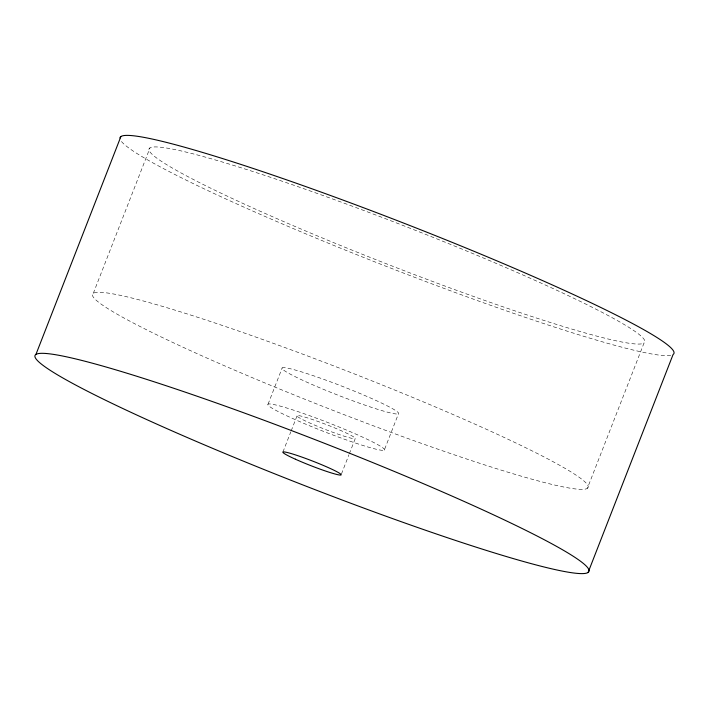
<?xml version="1.0" encoding="UTF-8"?>
<svg xmlns="http://www.w3.org/2000/svg" width="709" height="709" viewBox="0 0 709 709"><rect width="100%" height="100%" fill="white"/><g stroke="black" fill="none" stroke-linecap="round" stroke-linejoin="round"><path stroke-width="0.53" stroke-dasharray="3.54 2.66" d="M93.296 293.34L149.945 148.03M268.046 404.21L282.209 367.891M282.944 452.005L290.814 431.825M291.213 430.815L297.106 415.678M341.472 473.94L348.943 454.761M349.333 453.76L355.236 438.623A31.285 2.455 21.3 0 0 313.733 419.95A31.285 2.455 21.3 0 0 309.549 422.883A31.285 2.455 21.3 0 0 355.236 438.623M384.305 450.091A62.578 4.91 21.3 0 0 301.298 412.753A62.578 4.91 21.3 0 0 292.923 418.611A62.578 4.91 21.3 0 0 384.305 450.091L398.467 413.764A62.578 4.91 21.3 0 0 315.461 376.435A62.578 4.91 21.3 0 0 307.086 382.284A62.578 4.91 21.3 0 0 398.467 413.764M587.38 488.315A265.946 20.862 21.3 0 0 234.599 329.65A265.946 20.862 21.3 0 0 199.034 354.518A265.946 20.862 21.3 0 0 587.38 488.315L644.029 343.014A265.946 20.862 21.3 0 0 291.257 184.34A265.946 20.862 21.3 0 0 255.683 209.217A265.946 20.862 21.3 0 0 644.029 343.014M670.749 355.351A297.231 23.317 21.3 0 1 383.906 265.45A297.231 23.317 21.3 0 1 120.424 139.957"/><path stroke-width="1.06" d="M35.902 354.518L120.885 136.562M588.115 572.438A297.231 23.317 21.3 0 0 193.841 395.099A297.231 23.317 21.3 0 0 154.083 422.892A297.231 23.317 21.3 0 0 588.115 572.438L673.098 354.482A297.231 23.317 21.3 0 0 410.068 225.595A297.231 23.317 21.3 0 0 119.945 137.989M295.387 459.202A31.285 2.455 21.3 0 0 341.073 474.95A31.285 2.455 21.3 0 0 299.57 456.277A31.285 2.455 21.3 0 0 295.387 459.202"/></g></svg>
